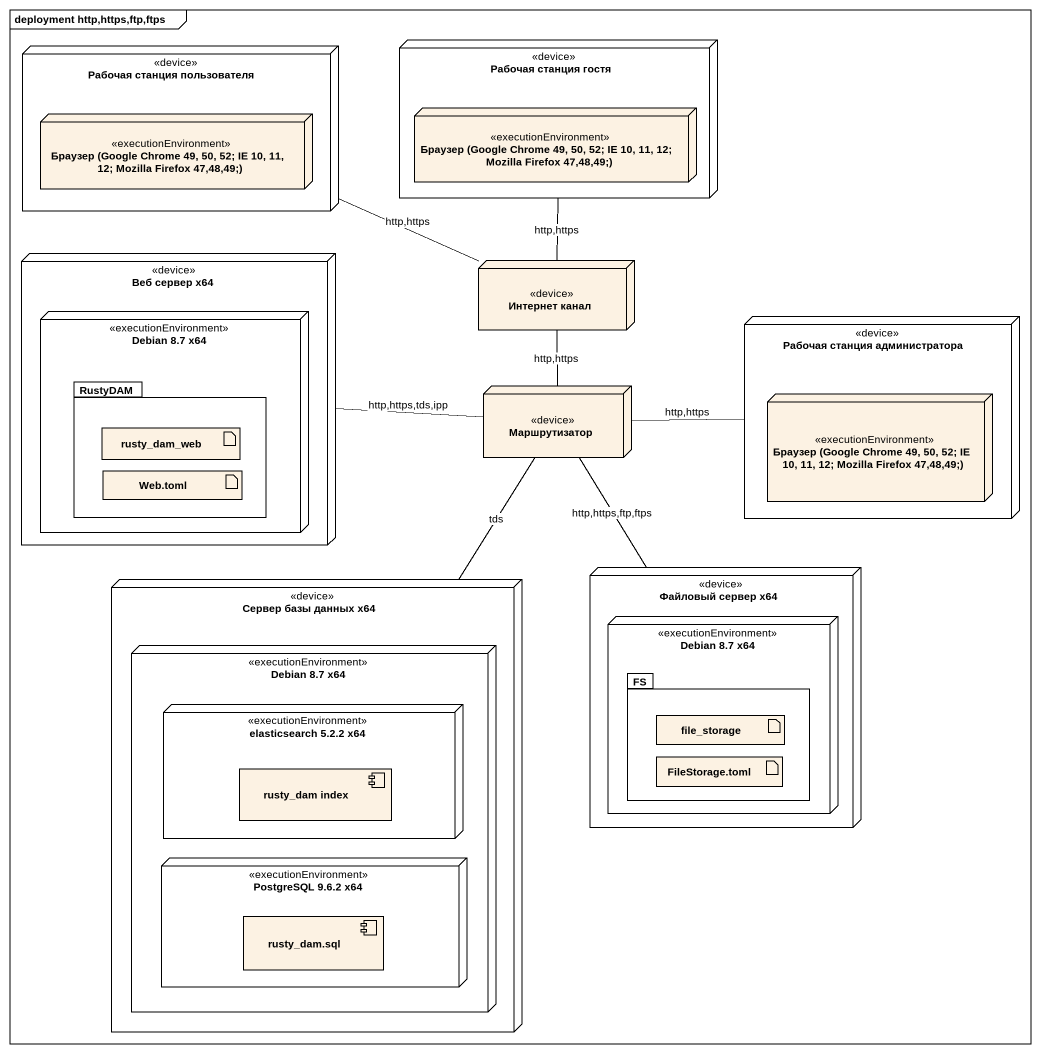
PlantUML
@startuml
mainframe deployment http,https,ftp,ftps
node "Рабочая станция пользователя" as Рабочая_станция_пользователя <<device>> {
  node "Браузер (Google Chrome 49, 50, 52; IE 10, 11, 12; Mozilla Firefox 47,48,49;)" as Браузер_Google_Chrome_49_50_2 <<executionEnvironment>>
}
node "Рабочая станция гостя" as Рабочая_станция_гостя <<device>> {
  node "Браузер (Google Chrome 49, 50, 52; IE 10, 11, 12; Mozilla Firefox 47,48,49;)" as Браузер_Google_Chrome_49_50 <<executionEnvironment>>
}
node "Веб сервер х64" as Веб_сервер_х64 <<device>> {
  node "Debian 8.7 x64" as Debian_8_7_x64 <<executionEnvironment>> {
    package RustyDAM {
      artifact rusty_dam_web
      artifact "Web.toml" as Web_toml
    }
  }
}
node "Интернет канал" as Интернет_канал <<device>>
node "Рабочая станция администратора" as Рабочая_станция <<device>> {
  node "Браузер (Google Chrome 49, 50, 52; IE 10, 11, 12; Mozilla Firefox 47,48,49;)" as Браузер_Google_Chrome_49_50_3 <<executionEnvironment>>
}
node Маршрутизатор <<device>>
node "Сервер базы данных х64" as Сервер_базы_данных_х64 <<device>> {
  node "Debian 8.7 x64" as Debian_8_7_x64_2 <<executionEnvironment>> {
    node "elasticsearch 5.2.2 x64" as elasticsearch_5_2_2_x64 <<executionEnvironment>> {
      component "rusty_dam index" as rusty_dam_index
    }
    node "PostgreSQL 9.6.2 x64" as PostgreSQL_9_6_2_x64 <<executionEnvironment>> {
      component "rusty_dam.sql" as rusty_dam_sql
    }
  }
}
node "Файловый сервер х64" as Файловый_сервер_х64 <<device>> {
  node "Debian 8.7 x64" as Debian_8_7_x64_3 <<executionEnvironment>> {
    package FS {
      artifact file_storage
      artifact "FileStorage.toml" as FileStorage_toml
    }
  }
}
Рабочая_станция_пользователя -right- Интернет_канал : http,https
Рабочая_станция_гостя -- Интернет_канал : http,https
Интернет_канал -- Маршрутизатор : http,https
Рабочая_станция -left- Маршрутизатор : http,https
Маршрутизатор -left- Веб_сервер_х64 : http,https,tds,ipp
Маршрутизатор -- Сервер_базы_данных_х64 : tds
Маршрутизатор -- Файловый_сервер_х64 : http,https,ftp,ftps
@enduml
